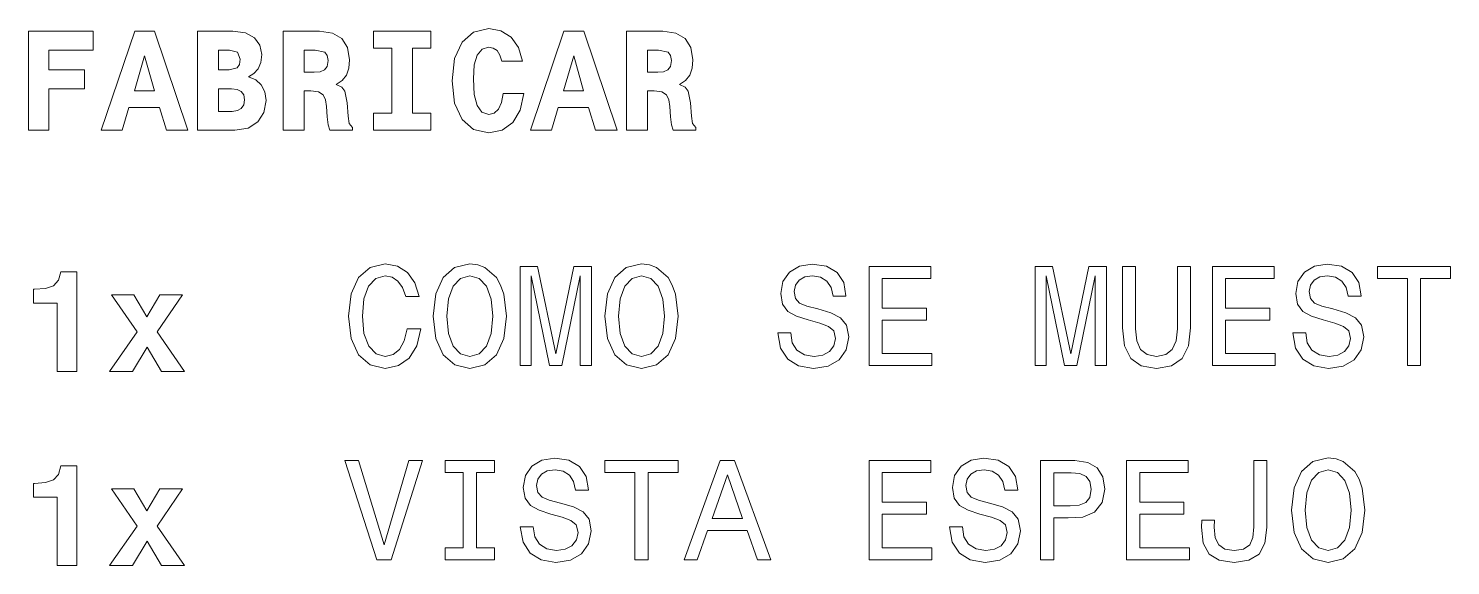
# Model space of a CAD drawing. Extents: x 14 to 2196, y -1968 to 1826.
# Drawn here: x 1378.9 to 1580.1, y -116 to -40 of the extents above; entities that cross this region are included whole.
import ezdxf

# ---------------------------------------------------------------- set-up
doc = ezdxf.new("R2010")
doc.units = 0

msp = doc.modelspace()

# ---------------------------------------------------------------- linework, layer by layer
at = {"color": 7, "lineweight": 13}
for points in [[(1446.006592, -49.220848), (1445.764526, -50.511917), (1445.340942, -51.439869), (1444.735718, -52.004711), (1443.98938, -52.186268), (1443.000854, -51.883675), (1442.335205, -50.935547), (1441.931763, -49.362061), (1441.810669, -47.163212), (1441.931763, -45.20644), (1442.355347, -43.794338), (1443.020996, -42.947075), (1443.948975, -42.664654), (1444.614746, -42.805862), (1445.159424, -43.168976), (1445.562866, -43.794338), (1445.825073, -44.641598), (1448.72998, -44.641598), (1448.185303, -42.745346), (1447.156494, -41.292896), (1445.704102, -40.364941), (1443.969238, -40.042175), (1441.830811, -40.546497), (1440.196899, -41.958603), (1439.147827, -44.278488), (1438.78479, -47.425461), (1439.147827, -50.592609), (1440.196899, -52.912491), (1441.830811, -54.324596), (1443.969238, -54.808746), (1445.865479, -54.425461), (1447.378418, -53.336124), (1448.427368, -51.581081), (1448.951904, -49.220848)], [(1378.851074, -40.425461), (1378.851074, -54.425461), (1381.755981, -54.425461), (1381.755981, -48.555145), (1386.758789, -48.555145), (1386.758789, -45.872147), (1381.735718, -45.872147), (1381.735718, -43.088284), (1387.98938, -43.088284), (1387.98938, -40.425461)], [(1393.900024, -40.425461), (1389.159424, -54.425461), (1392.124756, -54.425461), (1393.072876, -51.217968), (1397.389893, -51.217968), (1398.378418, -54.425461), (1401.404297, -54.425461), (1396.683838, -40.425461)], [(1402.776123, -40.425461), (1402.776123, -54.425461), (1408.04126, -54.425461), (1409.917358, -54.122868), (1411.309204, -53.23526), (1412.176636, -51.903847), (1412.479248, -50.229496), (1412.297729, -49.019119), (1411.793335, -48.030647), (1411.006592, -47.304424), (1409.977783, -46.860619), (1410.744385, -46.416817), (1411.329346, -45.730934), (1411.712646, -44.84333), (1411.853882, -43.733818), (1411.591675, -42.402405), (1410.825073, -41.353416), (1409.554199, -40.667534), (1407.758789, -40.425461)], [(1414.900024, -40.425461), (1414.900024, -54.425461), (1417.845215, -54.425461), (1417.845215, -48.877911), (1418.813599, -48.877911), (1419.902954, -49.019119), (1420.568604, -49.422577), (1420.891357, -50.108459), (1421.032593, -51.096931), (1421.133423, -52.529205), (1421.254517, -53.679062), (1421.496582, -54.425461), (1424.704102, -54.425461), (1424.704102, -54.042175), (1424.240112, -53.457161), (1424.078735, -52.428341), (1423.9375, -50.552261), (1423.614746, -48.898083), (1423.170898, -48.353416), (1422.404297, -47.970131), (1423.251587, -47.405289), (1423.83667, -46.638718), (1424.159424, -45.670418), (1424.280396, -44.460045), (1423.998047, -42.745346), (1423.19104, -41.474453), (1421.859619, -40.707882), (1420.023926, -40.425461)], [(1430.251587, -42.84621), (1430.251587, -52.004711), (1427.689697, -52.004711), (1427.689697, -54.425461), (1435.758789, -54.425461), (1435.758789, -52.004711), (1433.196899, -52.004711), (1433.196899, -42.84621), (1435.758789, -42.84621), (1435.758789, -40.425461), (1427.689697, -40.425461), (1427.689697, -42.84621)], [(1454.620483, -40.425461), (1449.879883, -54.425461), (1452.845215, -54.425461), (1453.793335, -51.217968), (1458.110352, -51.217968), (1459.098877, -54.425461), (1462.124756, -54.425461), (1457.404297, -40.425461)], [(1463.47644, -40.425461), (1463.47644, -54.425461), (1466.421631, -54.425461), (1466.421631, -48.877911), (1467.389893, -48.877911), (1468.479248, -49.019119), (1469.14502, -49.422577), (1469.467773, -50.108459), (1469.609009, -51.096931), (1469.709839, -52.529205), (1469.830811, -53.679062), (1470.072876, -54.425461), (1473.280396, -54.425461), (1473.280396, -54.042175), (1472.816406, -53.457161), (1472.655029, -52.428341), (1472.513916, -50.552261), (1472.19104, -48.898083), (1471.747314, -48.353416), (1470.980713, -47.970131), (1471.828003, -47.405289), (1472.412964, -46.638718), (1472.735718, -45.670418), (1472.856812, -44.460045), (1472.574341, -42.745346), (1471.767456, -41.474453), (1470.436035, -40.707882), (1468.600342, -40.425461)], [(1395.271729, -43.915375), (1396.663696, -48.857738), (1393.839478, -48.857738)], [(1405.721313, -43.088284), (1407.314941, -43.088284), (1408.424561, -43.411053), (1408.807739, -44.379353), (1408.706909, -45.125748), (1408.404297, -45.589725), (1407.234253, -45.872147), (1405.721313, -45.872147)], [(1417.845215, -43.088284), (1419.39856, -43.088284), (1420.770386, -43.390877), (1421.113281, -43.854855), (1421.234253, -44.581081), (1421.113281, -45.408169), (1420.750122, -45.912491), (1420.14502, -46.154568), (1419.297729, -46.215088), (1417.845215, -46.215088)], [(1455.992188, -43.915375), (1457.384155, -48.857738), (1454.559937, -48.857738)], [(1466.421631, -43.088284), (1467.974976, -43.088284), (1469.34668, -43.390877), (1469.689697, -43.854855), (1469.810669, -44.581081), (1469.689697, -45.408169), (1469.326538, -45.912491), (1468.721313, -46.154568), (1467.874023, -46.215088), (1466.421631, -46.215088)], [(1405.721313, -48.555145), (1407.557129, -48.555145), (1408.364014, -48.65601), (1408.948975, -48.958603), (1409.312134, -49.442753), (1409.433105, -50.128632), (1409.312134, -50.854855), (1408.969238, -51.359177), (1408.424561, -51.661774), (1407.678101, -51.762638), (1405.721313, -51.762638)], [(1382.926514, -78.893944), (1382.926514, -88.536598), (1385.710327, -88.536598), (1385.710327, -74.43573), (1383.45105, -74.43573), (1383.108032, -75.646111), (1382.401978, -76.412682), (1381.272339, -76.816139), (1379.698853, -76.917), (1379.557617, -76.917), (1379.557617, -78.893944)], [(1432.425659, -82.503693), (1432.022217, -84.198219), (1431.356445, -85.408592), (1430.428467, -86.154991), (1429.339233, -86.397064), (1428.027954, -86.033951), (1426.999146, -84.944618), (1426.313232, -83.169403), (1426.091309, -80.708305), (1426.313232, -78.26738), (1426.979004, -76.471992), (1428.007812, -75.38266), (1429.339233, -74.999374), (1430.307495, -75.201103), (1431.134521, -75.765945), (1431.780151, -76.673721), (1432.223877, -77.924446), (1434.140381, -77.924446), (1433.535156, -76.008018), (1432.486206, -74.555565), (1431.053833, -73.647789), (1429.339233, -73.32502), (1427.200806, -73.829346), (1425.566895, -75.241447), (1424.517822, -77.561333), (1424.154785, -80.708305), (1424.517822, -83.855278), (1425.566895, -86.175163), (1427.200806, -87.607437), (1429.339233, -88.091591), (1431.21521, -87.708305), (1432.728271, -86.639145), (1433.797363, -84.884094), (1434.362183, -82.503693)], [(1436.11731, -80.708305), (1436.480347, -83.855278), (1437.529419, -86.175163), (1439.16333, -87.607437), (1441.301758, -88.091591), (1443.419922, -87.607437), (1445.074097, -86.175163), (1446.102905, -83.855278), (1446.486206, -80.708305), (1446.102905, -77.581505), (1445.659058, -76.310608), (1445.074097, -75.26162), (1443.419922, -73.829346), (1442.411255, -73.466232), (1441.301758, -73.32502), (1439.143188, -73.829346), (1437.509155, -75.241447), (1436.480347, -77.561333)], [(1448.402588, -87.708305), (1449.955933, -87.708305), (1449.955933, -74.999374), (1452.578369, -87.708305), (1454.313232, -87.708305), (1456.915527, -74.999374), (1456.915527, -87.708305), (1458.489014, -87.708305), (1458.489014, -73.708305), (1456.027954, -73.708305), (1453.445801, -86.054123), (1450.883789, -73.708305), (1448.402588, -73.708305)], [(1460.405518, -80.708305), (1460.768555, -83.855278), (1461.817505, -86.175163), (1463.451538, -87.607437), (1465.589844, -88.091591), (1467.708008, -87.607437), (1469.362183, -86.175163), (1470.390991, -83.855278), (1470.774292, -80.708305), (1470.390991, -77.581505), (1469.947266, -76.310608), (1469.362183, -75.26162), (1467.708008, -73.829346), (1466.699463, -73.466232), (1465.589844, -73.32502), (1463.431396, -73.829346), (1461.797363, -75.241447), (1460.768555, -77.561333)], [(1486.690796, -83.088707), (1484.85498, -83.088707), (1485.258545, -85.227036), (1486.26709, -86.800522), (1487.820435, -87.74865), (1489.918457, -88.091591), (1491.996216, -87.768822), (1493.549561, -86.881218), (1494.538086, -85.489288), (1494.901123, -83.653549), (1494.598511, -81.999374), (1493.751221, -80.930206), (1492.379517, -80.224152), (1490.543823, -79.699661), (1488.970337, -79.316376), (1487.941528, -78.872574), (1487.356445, -78.227036), (1487.174927, -77.218391), (1487.356445, -76.310608), (1487.880981, -75.624733), (1488.687866, -75.160751), (1489.797363, -74.999374), (1490.927124, -75.201103), (1491.814697, -75.745773), (1492.399658, -76.653549), (1492.682129, -77.884094), (1494.517822, -77.884094), (1494.517822, -77.84375), (1494.195068, -75.947495), (1493.246948, -74.535393), (1491.75415, -73.647789), (1489.736816, -73.345192), (1487.921265, -73.647789), (1486.509155, -74.495049), (1485.60144, -75.80629), (1485.278687, -77.500809), (1485.540894, -79.013779), (1486.307495, -80.042603), (1487.517822, -80.728477), (1489.171997, -81.252975), (1490.80603, -81.716949), (1492.036621, -82.160751), (1492.782959, -82.80629), (1493.045166, -83.855278), (1492.803101, -84.924446), (1492.177734, -85.731361), (1491.229614, -86.23568), (1489.999146, -86.397064), (1488.627319, -86.175163), (1487.578369, -85.529633), (1486.91272, -84.480637)], [(1497.785889, -87.708305), (1506.661987, -87.708305), (1506.661987, -86.013779), (1499.641724, -86.013779), (1499.641724, -81.273148), (1505.895386, -81.273148), (1505.895386, -79.598793), (1499.641724, -79.598793), (1499.641724, -75.402832), (1506.50061, -75.402832), (1506.50061, -73.708305), (1497.785889, -73.708305)], [(1521.26709, -87.708305), (1522.820435, -87.708305), (1522.820435, -74.999374), (1525.442871, -87.708305), (1527.177734, -87.708305), (1529.780151, -74.999374), (1529.780151, -87.708305), (1531.353638, -87.708305), (1531.353638, -73.708305), (1528.892456, -73.708305), (1526.310303, -86.054123), (1523.748413, -73.708305), (1521.26709, -73.708305)], [(1533.633057, -82.38266), (1533.915527, -84.904274), (1534.803101, -86.699661), (1536.295898, -87.728477), (1538.454468, -88.091591), (1540.592773, -87.728477), (1542.085571, -86.699661), (1542.973145, -84.924446), (1543.275757, -82.38266), (1543.275757, -73.708305), (1541.399658, -73.708305), (1541.399658, -82.483521), (1541.21814, -84.198219), (1540.673462, -85.428764), (1539.745483, -86.154991), (1538.454468, -86.397064), (1537.123047, -86.154991), (1536.195068, -85.428764), (1535.650391, -84.218391), (1535.489014, -82.483521), (1535.489014, -73.708305), (1533.633057, -73.708305)], [(1546.362183, -87.708305), (1555.238281, -87.708305), (1555.238281, -86.013779), (1548.21814, -86.013779), (1548.21814, -81.273148), (1554.47168, -81.273148), (1554.47168, -79.598793), (1548.21814, -79.598793), (1548.21814, -75.402832), (1555.076904, -75.402832), (1555.076904, -73.708305), (1546.362183, -73.708305)], [(1559.555298, -83.088707), (1557.719604, -83.088707), (1558.123047, -85.227036), (1559.131714, -86.800522), (1560.684937, -87.74865), (1562.782959, -88.091591), (1564.86084, -87.768822), (1566.414062, -86.881218), (1567.402588, -85.489288), (1567.765625, -83.653549), (1567.463135, -81.999374), (1566.615845, -80.930206), (1565.244019, -80.224152), (1563.408325, -79.699661), (1561.834839, -79.316376), (1560.80603, -78.872574), (1560.220947, -78.227036), (1560.039429, -77.218391), (1560.220947, -76.310608), (1560.745483, -75.624733), (1561.55249, -75.160751), (1562.661865, -74.999374), (1563.791626, -75.201103), (1564.679199, -75.745773), (1565.264282, -76.653549), (1565.546631, -77.884094), (1567.382446, -77.884094), (1567.382446, -77.84375), (1567.05957, -75.947495), (1566.11145, -74.535393), (1564.618652, -73.647789), (1562.60144, -73.345192), (1560.785889, -73.647789), (1559.373779, -74.495049), (1558.465942, -75.80629), (1558.143188, -77.500809), (1558.405396, -79.013779), (1559.171997, -80.042603), (1560.382446, -80.728477), (1562.036621, -81.252975), (1563.670532, -81.716949), (1564.901123, -82.160751), (1565.647461, -82.80629), (1565.90979, -83.855278), (1565.667725, -84.924446), (1565.042358, -85.731361), (1564.094238, -86.23568), (1562.863647, -86.397064), (1561.491943, -86.175163), (1560.442871, -85.529633), (1559.777222, -84.480637)], [(1573.95874, -87.708305), (1575.814697, -87.708305), (1575.814697, -75.402832), (1580.051025, -75.402832), (1580.051025, -73.708305), (1569.702271, -73.708305), (1569.702271, -75.402832), (1573.95874, -75.402832)], [(1438.053833, -80.708305), (1438.275757, -78.26738), (1438.941528, -76.471992), (1439.970337, -75.38266), (1441.301758, -74.999374), (1442.612915, -75.38266), (1443.641724, -76.492165), (1444.307495, -78.287552), (1444.549561, -80.708305), (1444.307495, -83.149231), (1443.641724, -84.944618), (1442.612915, -86.033951), (1441.301758, -86.397064), (1439.970337, -86.033951), (1438.941528, -84.944618), (1438.275757, -83.169403)], [(1462.342041, -80.708305), (1462.563965, -78.26738), (1463.229614, -76.471992), (1464.258545, -75.38266), (1465.589844, -74.999374), (1466.901123, -75.38266), (1467.929932, -76.492165), (1468.595703, -78.287552), (1468.837769, -80.708305), (1468.595703, -83.149231), (1467.929932, -84.944618), (1466.901123, -86.033951), (1465.589844, -86.397064), (1464.258545, -86.033951), (1463.229614, -84.944618), (1462.563965, -83.169403)], [(1394.223389, -82.9487), (1390.329956, -88.536598), (1393.557617, -88.536598), (1395.635498, -85.107201), (1397.693115, -88.536598), (1400.920776, -88.536598), (1397.047607, -82.9487), (1400.658447, -77.703743), (1397.45105, -77.703743), (1395.615234, -80.810371), (1393.779541, -77.703743), (1390.592163, -77.703743)], [(1382.926514, -106.322968), (1382.926514, -115.965622), (1385.710327, -115.965622), (1385.710327, -101.864761), (1383.45105, -101.864761), (1383.108032, -103.075134), (1382.401978, -103.841705), (1381.272339, -104.245163), (1379.698853, -104.346024), (1379.557617, -104.346024), (1379.557617, -106.322968)], [(1432.667725, -101.117157), (1429.157593, -113.039345), (1425.546631, -101.117157), (1423.630249, -101.117157), (1428.148926, -115.137329), (1430.16626, -115.137329), (1434.584106, -101.117157)], [(1440.373779, -113.442802), (1437.791626, -113.442802), (1437.791626, -115.137329), (1444.811768, -115.137329), (1444.811768, -113.442802), (1442.229614, -113.442802), (1442.229614, -102.831856), (1444.811768, -102.831856), (1444.811768, -101.137329), (1437.791626, -101.137329), (1437.791626, -102.831856), (1440.373779, -102.831856)], [(1450.258423, -110.517731), (1448.422729, -110.517731), (1448.826172, -112.656059), (1449.834839, -114.229546), (1451.388184, -115.177673), (1453.486206, -115.520615), (1455.563965, -115.197845), (1457.11731, -114.310242), (1458.105713, -112.918312), (1458.468872, -111.082573), (1458.16626, -109.428398), (1457.31897, -108.35923), (1455.947266, -107.653183), (1454.11145, -107.128685), (1452.537964, -106.745399), (1451.509155, -106.30159), (1450.924194, -105.656059), (1450.742676, -104.647415), (1450.924194, -103.739632), (1451.44873, -103.053757), (1452.255615, -102.589783), (1453.365112, -102.428398), (1454.494751, -102.630127), (1455.382446, -103.174789), (1455.967407, -104.082573), (1456.249878, -105.313126), (1458.085571, -105.313126), (1458.085571, -105.272774), (1457.762817, -103.376526), (1456.814697, -101.964417), (1455.321899, -101.076813), (1453.304565, -100.774216), (1451.489014, -101.076813), (1450.076904, -101.924072), (1449.169189, -103.235313), (1448.846436, -104.92984), (1449.108643, -106.442802), (1449.875244, -107.471626), (1451.085571, -108.157501), (1452.739746, -108.681999), (1454.373779, -109.145973), (1455.604248, -109.589775), (1456.350708, -110.235313), (1456.612915, -111.284302), (1456.37085, -112.35347), (1455.745483, -113.160385), (1454.797363, -113.664703), (1453.566895, -113.826088), (1452.195068, -113.604187), (1451.146118, -112.958656), (1450.480347, -111.90966)], [(1464.661987, -115.137329), (1466.517822, -115.137329), (1466.517822, -102.831856), (1470.75415, -102.831856), (1470.75415, -101.137329), (1460.405518, -101.137329), (1460.405518, -102.831856), (1464.661987, -102.831856)], [(1471.60144, -115.137329), (1473.457275, -115.137329), (1474.929932, -111.022057), (1480.517822, -111.022057), (1481.990479, -115.137329), (1483.886719, -115.137329), (1478.762817, -101.117157), (1476.7052, -101.117157)], [(1497.785889, -115.137329), (1506.661987, -115.137329), (1506.661987, -113.442802), (1499.641724, -113.442802), (1499.641724, -108.702171), (1505.895386, -108.702171), (1505.895386, -107.027817), (1499.641724, -107.027817), (1499.641724, -102.831856), (1506.50061, -102.831856), (1506.50061, -101.137329), (1497.785889, -101.137329)], [(1510.979004, -110.517731), (1509.143188, -110.517731), (1509.546631, -112.656059), (1510.555298, -114.229546), (1512.108643, -115.177673), (1514.206665, -115.520615), (1516.284424, -115.197845), (1517.837769, -114.310242), (1518.826172, -112.918312), (1519.189331, -111.082573), (1518.886719, -109.428398), (1518.039429, -108.35923), (1516.667725, -107.653183), (1514.832031, -107.128685), (1513.258545, -106.745399), (1512.229614, -106.30159), (1511.644653, -105.656059), (1511.463135, -104.647415), (1511.644653, -103.739632), (1512.169189, -103.053757), (1512.976074, -102.589783), (1514.085571, -102.428398), (1515.21521, -102.630127), (1516.102905, -103.174789), (1516.687866, -104.082573), (1516.970337, -105.313126), (1518.80603, -105.313126), (1518.80603, -105.272774), (1518.483276, -103.376526), (1517.535156, -101.964417), (1516.042358, -101.076813), (1514.025024, -100.774216), (1512.209473, -101.076813), (1510.797363, -101.924072), (1509.889648, -103.235313), (1509.566895, -104.92984), (1509.829102, -106.442802), (1510.595703, -107.471626), (1511.80603, -108.157501), (1513.460205, -108.681999), (1515.094238, -109.145973), (1516.324707, -109.589775), (1517.071167, -110.235313), (1517.333374, -111.284302), (1517.091309, -112.35347), (1516.465942, -113.160385), (1515.517822, -113.664703), (1514.287354, -113.826088), (1512.915527, -113.604187), (1511.866577, -112.958656), (1511.200806, -111.90966)], [(1522.053833, -115.137329), (1523.90979, -115.137329), (1523.90979, -109.226669), (1525.967407, -109.226669), (1528.045166, -109.125801), (1529.699463, -108.419746), (1530.768555, -107.047989), (1531.131714, -105.171913), (1530.849243, -103.437042), (1530.042358, -102.166145), (1528.710938, -101.399574), (1526.895386, -101.137329), (1522.053833, -101.137329)], [(1534.21814, -115.137329), (1543.094238, -115.137329), (1543.094238, -113.442802), (1536.074097, -113.442802), (1536.074097, -108.702171), (1542.327637, -108.702171), (1542.327637, -107.027817), (1536.074097, -107.027817), (1536.074097, -102.831856), (1542.932861, -102.831856), (1542.932861, -101.137329), (1534.21814, -101.137329)], [(1552.212402, -110.497559), (1552.071167, -111.990356), (1551.647461, -113.019173), (1550.780029, -113.644531), (1549.44873, -113.826088), (1548.137451, -113.644531), (1547.27002, -113.059517), (1546.765625, -112.030701), (1546.624512, -110.537903), (1546.664795, -109.529259), (1544.849243, -109.529259), (1544.80896, -110.558075), (1545.051025, -112.797272), (1545.878052, -114.350586), (1547.310303, -115.218018), (1549.428467, -115.520615), (1551.526489, -115.218018), (1552.95874, -114.350586), (1553.785889, -112.817444), (1554.048096, -110.578255), (1554.048096, -101.137329), (1552.212402, -101.137329)], [(1557.558228, -108.137329), (1557.921265, -111.284302), (1558.970337, -113.604187), (1560.604248, -115.036461), (1562.742676, -115.520615), (1564.86084, -115.036461), (1566.514893, -113.604187), (1567.543823, -111.284302), (1567.927002, -108.137329), (1567.543823, -105.010529), (1567.099976, -103.739632), (1566.514893, -102.690643), (1564.86084, -101.258369), (1563.852173, -100.895256), (1562.742676, -100.754044), (1560.584106, -101.258369), (1558.950073, -102.670471), (1557.921265, -104.990356)], [(1559.494751, -108.137329), (1559.716675, -105.696411), (1560.382446, -103.901016), (1561.411255, -102.811684), (1562.742676, -102.428398), (1564.053833, -102.811684), (1565.082642, -103.921188), (1565.748413, -105.716583), (1565.990479, -108.137329), (1565.748413, -110.578255), (1565.082642, -112.373642), (1564.053833, -113.462975), (1562.742676, -113.826088), (1561.411255, -113.462975), (1560.382446, -112.373642), (1559.716675, -110.598427)], [(1475.575439, -109.307358), (1477.734009, -103.134445), (1479.892456, -109.307358)], [(1526.391113, -102.852028), (1527.60144, -102.973061), (1528.489014, -103.356346), (1529.01355, -104.062401), (1529.195068, -105.171913), (1528.993408, -106.341942), (1528.44873, -107.047989), (1527.520752, -107.411102), (1526.249878, -107.511971), (1523.90979, -107.511971), (1523.90979, -102.852028)], [(1394.223389, -110.377724), (1390.329956, -115.965622), (1393.557617, -115.965622), (1395.635498, -112.536224), (1397.693115, -115.965622), (1400.920776, -115.965622), (1397.047607, -110.377724), (1400.658447, -105.132767), (1397.45105, -105.132767), (1395.615234, -108.239395), (1393.779541, -105.132767), (1390.592163, -105.132767)]]:
    msp.add_lwpolyline(points, close=True, dxfattribs=at)

doc.saveas('drawing.dxf')
